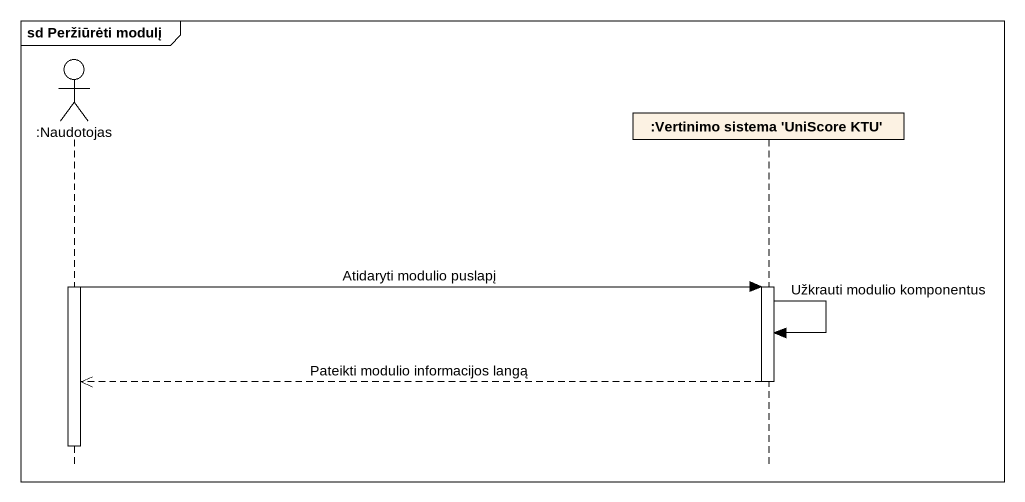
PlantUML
@startuml
mainframe sd Peržiūrėti modulį
hide footbox
actor ":Naudotojas" as Naudotojas
participant ":Vertinimo sistema 'UniScore KTU'" as Vertinimo_sistema_UniScore

activate Naudotojas
Naudotojas -> Vertinimo_sistema_UniScore : Atidaryti modulio puslapį
activate Vertinimo_sistema_UniScore
Vertinimo_sistema_UniScore -> Vertinimo_sistema_UniScore : Užkrauti modulio komponentus
Vertinimo_sistema_UniScore -->> Naudotojas : Pateikti modulio informacijos langą
deactivate Vertinimo_sistema_UniScore
deactivate Naudotojas
@enduml
